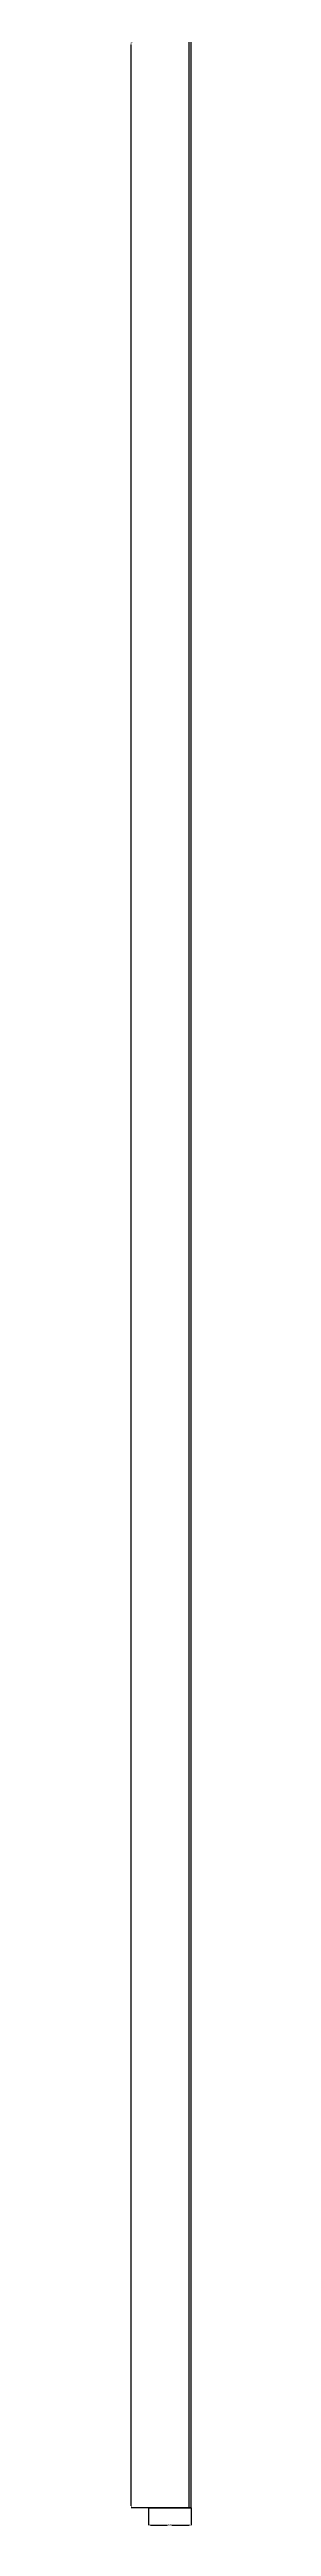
# Model space of a CAD drawing. Header units: millimetres. Extents: x -26 to 220, y -7026 to 6900.
# Drawn here: x -26 to 60, y -7026 to -3563 of the extents above; entities that cross this region are included whole.
import ezdxf

# ---------------------------------------------------------------- set-up
doc = ezdxf.new("R2010")
doc.units = ezdxf.units.MM
doc.layers.add('DIMENSIONS', color=7, linetype='Continuous')
doc.layers.add('XZ', color=7, linetype='Continuous')
doc.dimstyles.get("Standard").update_dxf_attribs({"dimtxt": 2.5, "dimasz": 2.5, "dimexe": 1.25, "dimexo": 0.625, "dimtad": 1, "dimcen": 2.5, "dimazin": 3, "dimtfac": 1, "dimtmove": 0, "dimatfit": 3})

# ---------------------------------------------------------------- blocks, each defined once
blk = doc.blocks.new('_CLOSEDFILLED')
at = {"color": 0, "linetype": 'BYBLOCK'}
blk.add_solid([(-1, 0.2), (0, 0), (-1, -0.2)], dxfattribs=at)
blk = doc.blocks.new('*D3')
for p, q in [((0, -7000), (0, -7024)), ((3, -7024), (27, -7024)), ((33, -7024), (57, -7024)), ((60, -7000), (60, -7024))]:
    blk.add_line(p, q)
at = {"layer": 'Defpoints'}
for p in [(0, -7000), (0, -7024), (60, -7000)]:
    blk.add_point(p, dxfattribs=at)
at = {"layer": 'DIMENSIONS', "xscale": 3, "yscale": 3, "rotation": 180}
blk.add_blockref('_CLOSEDFILLED', (0, -7024), dxfattribs=at)
at = {"layer": 'DIMENSIONS', "xscale": 3, "yscale": 3}
blk.add_blockref('_CLOSEDFILLED', (60, -7024), dxfattribs=at)
at = {"layer": 'DIMENSIONS', "insert": (30, -7024), "char_height": 3, "attachment_point": 5}
blk.add_mtext('60', dxfattribs=at)
blk = doc.blocks.new('*D4')
for p, q in [((0, -100), (-24, -100)), ((-24, -3544), (-24, -103)), ((-24, -6997), (-24, -3556)), ((0, -7000), (-24, -7000))]:
    blk.add_line(p, q)
at = {"layer": 'Defpoints'}
for p in [(0, -100), (-24, -7000), (0, -7000)]:
    blk.add_point(p, dxfattribs=at)
at = {"layer": 'DIMENSIONS', "xscale": 3, "yscale": 3}
for p, rotation in [((-24, -100), 90), ((-24, -7000), 270)]:
    blk.add_blockref('_CLOSEDFILLED', p, dxfattribs=dict(at, rotation=rotation))
at = {"layer": 'DIMENSIONS', "insert": (-24, -3550), "char_height": 3, "attachment_point": 5, "rotation": 90}
blk.add_mtext('6900', dxfattribs=at)

msp = doc.modelspace()

# ---------------------------------------------------------------- linework, layer by layer
at = {"layer": 'XZ'}
for points in [[(57, -7000), (57, -190.5)], [(60, -7000), (60, -190.5)], [(60, -7000), (59.7433, -7000), (58.9778, -7000), (57.7164, -7000), (55.9808, -7000), (53.8006, -7000), (51.2132, -7000), (48.2628, -7000), (45, -7000), (41.4805, -7000), (37.7646, -7000), (33.9158, -7000), (30, -7000), (26.0842, -7000), (22.2354, -7000), (18.5195, -7000), (15, -7000), (11.7372, -7000), (8.7868, -7000), (6.1994, -7000), (4.0192, -7000), (2.2836, -7000), (1.0222, -7000), (0.2567, -7000), (0, -7000), (0.2567, -7000), (1.0222, -7000), (2.2836, -7000), (4.0192, -7000), (6.1994, -7000), (8.7868, -7000), (11.7372, -7000), (15, -7000), (18.5195, -7000), (22.2354, -7000), (26.0842, -7000), (30, -7000), (33.9158, -7000), (37.7646, -7000), (41.4805, -7000), (45, -7000), (48.2628, -7000), (51.2132, -7000), (53.8006, -7000), (55.9808, -7000), (57.7164, -7000), (58.9778, -7000), (59.7433, -7000), (60, -7000)], [(57, -7000), (56.7123, -7000), (55.8552, -7000), (54.4471, -7000), (52.5179, -7000), (50.1088, -7000), (47.2712, -7000), (44.0654, -7000), (40.5598, -7000), (36.8292, -7000), (32.953, -7000), (29.0139, -7000), (25.0958, -7000), (21.2822, -7000), (17.6545, -7000), (14.2898, -7000), (11.26, -7000), (8.6296, -7000), (6.4547, -7000), (4.7816, -7000), (3.646, -7000), (3.072, -7000), (3.072, -7000), (3.646, -7000), (4.7816, -7000), (6.4547, -7000), (8.6296, -7000), (11.26, -7000), (14.2898, -7000), (17.6545, -7000), (21.2822, -7000), (25.0958, -7000), (29.0139, -7000), (32.953, -7000), (36.8292, -7000), (40.5598, -7000), (44.0654, -7000), (47.2712, -7000), (50.1088, -7000), (52.5179, -7000), (54.4471, -7000), (55.8552, -7000), (56.7123, -7000), (57, -7000)]]:
    msp.add_lwpolyline(points, dxfattribs=at)

# ---------------------------------------------------------------- dimensions: what is measured, and where the dimension line sits
at = {"layer": 'DIMENSIONS'}
dim = msp.add_linear_dim(base=(-24, -7000), p1=(0, -7000), p2=(0, -100), angle=90, dimstyle='Standard', override={"dimtxt": 3, "dimasz": 3, "dimdec": 3}, dxfattribs=at)
dim.commit()
dim.dimension.update_dxf_attribs({"geometry": '*D4', "text_midpoint": (-24, -3550)})
dim = msp.add_linear_dim(base=(0, -7024), p1=(0, -7000), p2=(60, -7000), dimstyle='Standard', override={"dimtxt": 3, "dimasz": 3, "dimdec": 3}, dxfattribs=at)
dim.commit()
dim.dimension.update_dxf_attribs({"geometry": '*D3', "text_midpoint": (30, -7024)})

doc.saveas('drawing.dxf')
